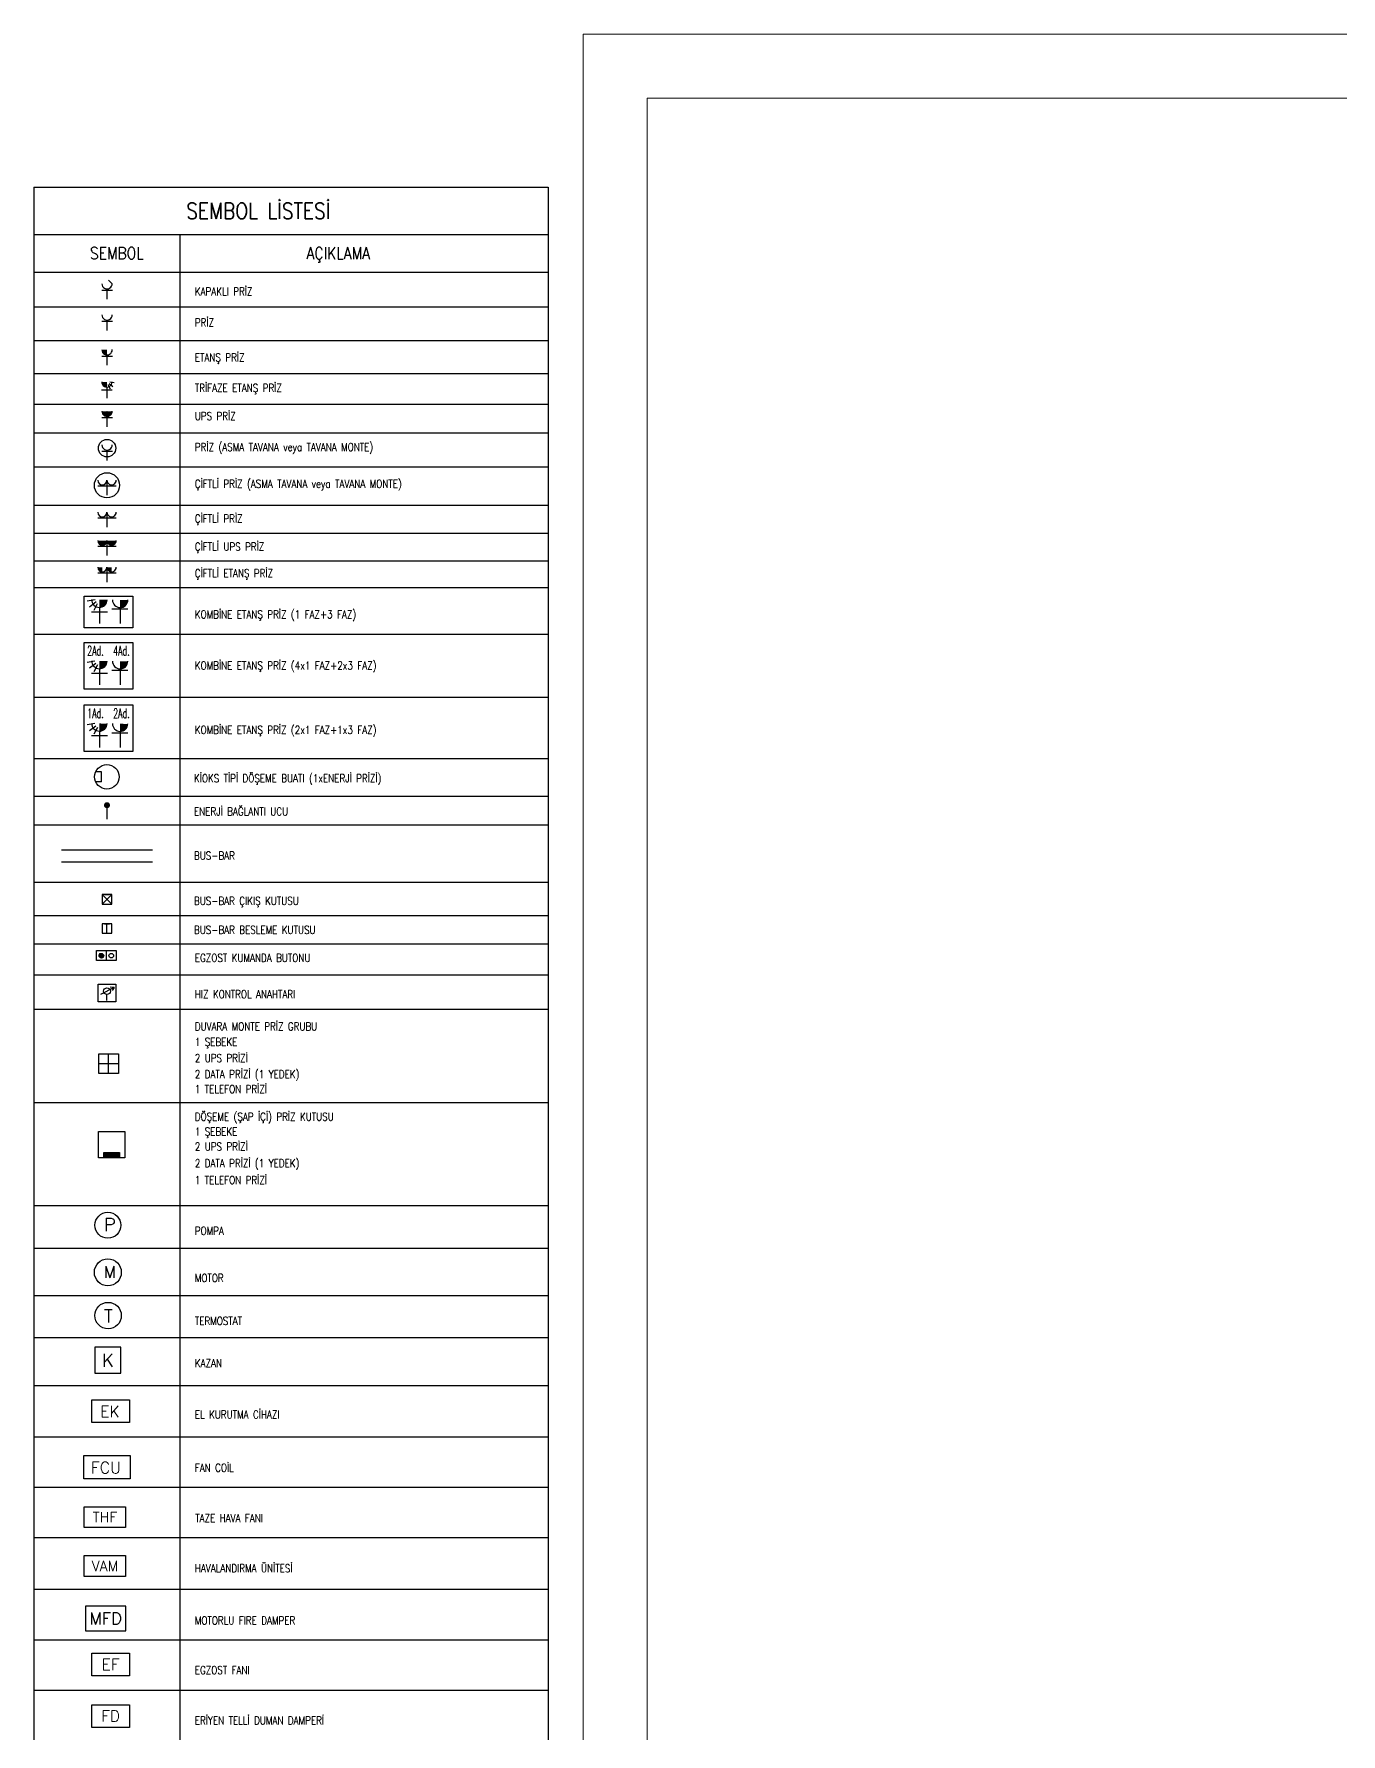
# Model space of a CAD drawing. Extents: x -1907 to 11890, y 0 to 8298.
# Drawn here: x -686 to 947, y 2081 to 4205 of the extents above; entities that cross this region are included whole.
import ezdxf
from ezdxf.enums import TextEntityAlignment as Align

# ---------------------------------------------------------------- set-up
doc = ezdxf.new("R2010")
doc.units = 0
doc.header["$MEASUREMENT"] = 0
for name, color, linetype, lineweight in [('40A', 9, 'Continuous', 9), ('E-BUSBAR', 7, 'Continuous', 30), ('E-DATA BAGLATI UCU', 7, 'Continuous', 30), ('E-DUVARA MONTE PRİZ KUTUSU', 7, 'Continuous', 30), ('E-DÖŞEME (ŞAP İÇİ) PRİZ KUTUSU', 7, 'Continuous', 30), ('E-EGZOST FANI', 7, 'Continuous', 30), ('E-EL KURUTMA CİHAZI', 7, 'Continuous', 30), ('E-ERİYEN TELLİ DUMAN DAMPERİ', 7, 'Continuous', 30), ('E-ETANŞ PRİZ', 7, 'Continuous', 30), ('E-FAN COİL', 7, 'Continuous', 30), ('E-HAVALANDIRMA ÜNİTESİ', 7, 'Continuous', 30), ('E-KABLO', 7, 'Continuous', 30), ('E-KAPAKLI PRİZ', 7, 'Continuous', 30), ('E-KAZAN', 7, 'Continuous', 30), ('E-KOMBİNE ETANŞ PRİZ (1 FAZ+3 FAZ)', 7, 'Continuous', 30), ('E-KOMBİNE ETANŞ PRİZ (1x1 FAZ+2x3 FAZ)', 7, 'Continuous', 30), ('E-KOMBİNE ETANŞ PRİZ (2x1 FAZ+4x3 FAZ)', 7, 'Continuous', 30), ('E-KUVVET', 7, 'Continuous', 30), ('E-MEKANIK', 3, 'Continuous', 30), ('E-MOTOR', 7, 'Continuous', 30), ('E-MOTORLU FIRE DAMPER', 7, 'Continuous', 30), ('E-POMPA', 7, 'Continuous', 30), ('E-PRİZ', 7, 'Continuous', 30), ('E-PRİZ (ASMA TAVANA MONTE)', 7, 'Continuous', 30), ('E-TAZE HAVA FANI', 7, 'Continuous', 30), ('E-TERMOSTAT', 7, 'Continuous', 30), ('E-TRİFAZE ETANŞ PRİZ', 7, 'Continuous', 30), ('E-UPS PRİZ', 7, 'Continuous', 30), ('E-YAZI', 7, 'Continuous', 30), ('E-ÇİFTLİ ETANŞ PRİZ', 7, 'Continuous', 30), ('E-ÇİFTLİ PRİZ', 7, 'Continuous', 30), ('E-ÇİFTLİ PRİZ (ASMA TAVANA MONTE)', 7, 'Continuous', 30), ('E-ÇİFTLİ UPS PRİZ', 7, 'Continuous', 30)]:
    doc.layers.add(name, color=color, linetype=linetype, lineweight=lineweight)
doc.styles.add('E-YAZI', font='txttw.shx')
doc.styles.add('ILGAZ', font='txttw.shx')

# ---------------------------------------------------------------- blocks, each defined once
blk = doc.blocks.new('10_DÖŞEME (ŞAP İÇİ) PRİZ KUTUSU')
at = {"layer": 'E-DÖŞEME (ŞAP İÇİ) PRİZ KUTUSU'}
blk.add_hatch(color=5, dxfattribs=at).paths.add_polyline_path([(0.73, 0.22), (0.73, 0.71), (-0.73, 0.71), (-0.73, 0.22)])
at = {"layer": 'E-DÖŞEME (ŞAP İÇİ) PRİZ KUTUSU', "color": 5}
for points in [[(1.22, 2.66), (1.22, 0.22), (-1.22, 0.22), (-1.22, 2.66)], [(0.73, 0.71), (0.73, 0.22), (-0.73, 0.22), (-0.73, 0.71)]]:
    blk.add_lwpolyline(points, close=True, dxfattribs=at)
blk = doc.blocks.new('10_DUVARA MONTE PRİZ KUTUSU')
at = {"layer": 'E-DUVARA MONTE PRİZ KUTUSU', "color": 4}
for p, q in [((24.5, 0), (-24.5, 0)), ((0, 24.5), (0, -24.5))]:
    blk.add_line(p, q, dxfattribs=at)
blk.add_lwpolyline([(-24.5, -24.5), (24.5, -24.5), (24.5, 24.5), (-24.5, 24.5)], close=True, dxfattribs=at)
blk = doc.blocks.new('KİOKS TİPİ ÇİNKÖ DÖKÜM BUAT ÇAP 130 150 mm')
at = {"layer": 'E-KUVVET', "color": 6}
for p, q in [((-8.9, 8), (-18.3, 8)), ((-8.9, -8.3), (-8.9, 8)), ((-8.9, -8.3), (-18.2, -8.3))]:
    blk.add_line(p, q, dxfattribs=at)
blk.add_circle((0, 0), 20, dxfattribs=at)
blk = doc.blocks.new('100_KAPAKLI PRİZ')
at = {"layer": 'E-KAPAKLI PRİZ', "color": 4}
for p, q in [((1.22, 3.6), (0.38, 4.44)), ((-1.22, 2.14), (1.28, 2.14)), ((0, 2.4), (0, 0))]:
    blk.add_line(p, q, dxfattribs=at)
blk.add_arc((0, 3.6), 1.2, 180.7551, 0.7551, dxfattribs=at)
blk = doc.blocks.new('100_PRİZ')
at = {"layer": 'E-PRİZ', "color": 4}
for p, q in [((-1.22, 2.14), (1.28, 2.14)), ((0, 2.4), (0, 0))]:
    blk.add_line(p, q, dxfattribs=at)
blk.add_arc((0, 3.6), 1.2, 180.7551, 0.7551, dxfattribs=at)
blk = doc.blocks.new('100_ETANŞ PRİZ')
at = {"layer": 'E-ETANŞ PRİZ', "color": 4}
for p, q in [((-1.22, 2.14), (1.28, 2.14)), ((0, 2.4), (0, 0))]:
    blk.add_line(p, q, dxfattribs=at)
at = {"layer": 'E-ETANŞ PRİZ', "color": 4, "const_width": 1.2}
blk.add_lwpolyline([(0.01, 3, -0.414214), (-0.6, 3.59)], format="xyb", dxfattribs=at)
at = {"layer": 'E-ETANŞ PRİZ', "color": 4}
blk.add_arc((0, 3.6), 1.2, 180.7551, 0.7551, dxfattribs=at)
blk = doc.blocks.new('100_TRİFAZE ETANŞ PRİZ')
at = {"layer": 'E-TRİFAZE ETANŞ PRİZ', "color": 4}
for p, q in [((1.22, 1.86), (-1.29, 1.86)), ((0, 2.54), (0, 0))]:
    blk.add_line(p, q, dxfattribs=at)
at = {"layer": 'E-TRİFAZE ETANŞ PRİZ', "color": 3}
for p, q in [((0.21, 3.17), (0.72, 2.16)), ((0.54, 3.34), (1.39, 2.67)), ((0.64, 3.76), (1.7, 3.6))]:
    blk.add_line(p, q, dxfattribs=at)
at = {"layer": 'E-TRİFAZE ETANŞ PRİZ', "color": 4, "const_width": 1.2}
blk.add_lwpolyline([(0, 3.14, -0.414214), (-0.61, 3.73)], format="xyb", dxfattribs=at)
at = {"layer": 'E-TRİFAZE ETANŞ PRİZ', "color": 4}
blk.add_arc((-0.01, 3.74), 1.2, 180.7551, 0.7551, dxfattribs=at)
blk = doc.blocks.new('100_UPS PRİZ')
at = {"layer": 'E-UPS PRİZ', "color": 4}
for p, q in [((-1.22, 2.14), (1.28, 2.14)), ((0, 2.4), (0, 0))]:
    blk.add_line(p, q, dxfattribs=at)
at = {"layer": 'E-UPS PRİZ', "color": 4, "const_width": 1.2}
blk.add_lwpolyline([(-0.6, 3.58, 0.97398), (0.6, 3.58, 0.97398)], format="xyb", dxfattribs=at)
at = {"layer": 'E-UPS PRİZ', "color": 4}
blk.add_arc((0, 3.6), 1.2, 180.7551, 0.7551, dxfattribs=at)
blk = doc.blocks.new('100_PRİZ (ASMA TAVANA MONTE)')
at = {"layer": 'E-PRİZ (ASMA TAVANA MONTE)', "color": 4}
for p, q in [((-1.22, 2.14), (1.28, 2.14)), ((0, 2.4), (0, 0))]:
    blk.add_line(p, q, dxfattribs=at)
at = {"layer": 'E-PRİZ (ASMA TAVANA MONTE)', "color": 3}
blk.add_circle((0.02, 2.85), 2.01, dxfattribs=at)
at = {"layer": 'E-PRİZ (ASMA TAVANA MONTE)', "color": 4}
blk.add_arc((0, 3.6), 1.2, 180.7551, 0.7551, dxfattribs=at)
blk = doc.blocks.new('100_ÇİFTLİ PRİZ')
at = {"layer": 'E-ÇİFTLİ PRİZ', "color": 4}
for p, q in [((-2.4, 2.43), (2.4, 2.43)), ((0, 3.86), (0, 0))]:
    blk.add_line(p, q, dxfattribs=at)
for centre, start, end in [((-1.2, 3.87), 179.6083, 359.6083), ((1.2, 3.87), 180.3917, 0.3917)]:
    blk.add_arc(centre, 1.2, start, end, dxfattribs=at)
blk = doc.blocks.new('100_ÇİFTLİ UPS PRİZ')
at = {"layer": 'E-ÇİFTLİ UPS PRİZ', "color": 4}
for p, q in [((-2.4, 2.43), (2.4, 2.43)), ((0, 3.86), (0, 0))]:
    blk.add_line(p, q, dxfattribs=at)
at = {"layer": 'E-ÇİFTLİ UPS PRİZ', "color": 4, "const_width": 1.2}
for points in [[(-1.8, 3.85, 0.97398), (-0.6, 3.85, 0.97398)], [(0.6, 3.85, 0.97398), (1.8, 3.85, 0.97398)]]:
    blk.add_lwpolyline(points, format="xyb", dxfattribs=at)
at = {"layer": 'E-ÇİFTLİ UPS PRİZ', "color": 4}
for centre, start, end in [((-1.2, 3.87), 179.6083, 359.6083), ((1.2, 3.87), 180.3917, 0.3917)]:
    blk.add_arc(centre, 1.2, start, end, dxfattribs=at)
blk = doc.blocks.new('100_ÇİFTLİ ETANŞ PRİZ 1')
at = {"layer": 'E-ÇİFTLİ ETANŞ PRİZ', "color": 4}
for p, q in [((-2.4, 2.43), (2.4, 2.43)), ((0, 3.86), (0, 0))]:
    blk.add_line(p, q, dxfattribs=at)
at = {"layer": 'E-ÇİFTLİ ETANŞ PRİZ', "color": 4, "const_width": 1.2}
for points in [[(-1.8, 3.85, 0.406513), (-1.2, 3.27, 0.406513)], [(0.6, 3.85, 0.410502), (1.21, 3.27, 0.410502)]]:
    blk.add_lwpolyline(points, format="xyb", dxfattribs=at)
at = {"layer": 'E-ÇİFTLİ ETANŞ PRİZ', "color": 4}
for centre, start, end in [((-1.2, 3.87), 179.6083, 359.6083), ((1.2, 3.87), 180.3917, 0.3917)]:
    blk.add_arc(centre, 1.2, start, end, dxfattribs=at)
blk = doc.blocks.new('100_KOMBİNE ETANŞ PRİZ (1 FAZ+3 FAZ)')
at = {"layer": 'E-KOMBİNE ETANŞ PRİZ (1 FAZ+3 FAZ)', "color": 3}
for p, q in [((-2.09, 4.35), (-3.35, 4.16)), ((-1.92, 4.04), (-2.95, 3.24)), ((-1.75, 3.72), (-2.28, 2.68))]:
    blk.add_line(p, q, dxfattribs=at)
at = {"layer": 'E-KOMBİNE ETANŞ PRİZ (1 FAZ+3 FAZ)', "color": 4}
for p, q in [((-1.42, 3.18), (-1.42, 0.64)), ((3.04, 2.88), (0.54, 2.88)), ((1.81, 3.15), (1.81, 0.64)), ((-2.64, 2.5), (-0.14, 2.5))]:
    blk.add_line(p, q, dxfattribs=at)
at = {"layer": 'E-KOMBİNE ETANŞ PRİZ (1 FAZ+3 FAZ)', "color": 3}
blk.add_lwpolyline([(-3.78, 4.93), (3.78, 4.93), (3.78, 0), (-3.78, 0)], close=True, dxfattribs=at)
at = {"layer": 'E-KOMBİNE ETANŞ PRİZ (1 FAZ+3 FAZ)', "color": 4, "const_width": 1.2}
for points in [[(-1.43, 3.78, 0.414214), (-0.82, 4.37)], [(1.81, 3.73, 0.414214), (2.42, 4.32)]]:
    blk.add_lwpolyline(points, format="xyb", dxfattribs=at)
at = {"layer": 'E-KOMBİNE ETANŞ PRİZ (1 FAZ+3 FAZ)', "color": 4}
for centre in [(-1.42, 4.38), (1.82, 4.35)]:
    blk.add_arc(centre, 1.2, 179.2449, 359.2449, dxfattribs=at)
blk = doc.blocks.new('100_POMPA')
at = {"layer": 'E-POMPA', "color": 4}
blk.add_circle((0, 0), 1.8, dxfattribs=at)
at = {"layer": 'E-POMPA', "color": 3, "style": 'E-YAZI'}
blk.add_text('P', height=1.8, dxfattribs=at).set_placement((-0.53, -0.8))
blk = doc.blocks.new('100_MOTOR')
at = {"layer": 'E-MOTOR', "color": 4}
blk.add_circle((0, 0), 1.87, dxfattribs=at)
at = {"layer": 'E-MOTOR', "color": 3, "linetype": 'Continuous', "style": 'ILGAZ'}
blk.add_text('M', height=1.62, dxfattribs=at).set_placement((-0.55, -0.78))
blk = doc.blocks.new('100_TERMOSTAT')
at = {"layer": 'E-TERMOSTAT', "color": 4, "linetype": 'Continuous'}
blk.add_circle((0, 0), 1.84, dxfattribs=at)
at = {"layer": 'E-TERMOSTAT', "color": 3, "linetype": 'Continuous', "style": 'E-YAZI'}
blk.add_text('T', height=1.8, dxfattribs=at).set_placement((-0.57, -0.95))
blk = doc.blocks.new('100_KAZAN')
at = {"layer": 'E-KAZAN', "color": 4}
blk.add_lwpolyline([(-1.8, 1.8), (-1.8, -1.8), (1.8, -1.8), (1.8, 1.8)], close=True, dxfattribs=at)
at = {"layer": 'E-KAZAN', "color": 3, "style": 'E-YAZI'}
blk.add_text('K', height=1.8, dxfattribs=at).set_placement((0, 0), align=Align.MIDDLE_CENTER)
blk = doc.blocks.new('100_EL KURUTMA CİHAZI')
at = {"layer": 'E-EL KURUTMA CİHAZI', "color": 4}
for p, q in [((-2.35, 2.83), (2.35, 2.83)), ((-2.35, 0), (-2.35, 2.83)), ((2.35, 2.83), (2.35, 0)), ((2.35, 0), (-2.35, 0))]:
    blk.add_line(p, q, dxfattribs=at)
at = {"layer": 'E-EL KURUTMA CİHAZI', "color": 3, "style": 'E-YAZI'}
blk.add_text('EK', height=1.4, dxfattribs=at).set_placement((-1.28, 0.68))
blk = doc.blocks.new('100_FAN COİL')
at = {"layer": 'E-FAN COİL', "color": 4}
blk.add_lwpolyline([(-3.62, 0), (-3.62, 3.65), (3.62, 3.65), (3.62, 0)], close=True, dxfattribs=at)
at = {"layer": 'E-FAN COİL', "color": 3, "style": 'E-YAZI'}
blk.add_text('FCU', height=1.8, dxfattribs=at).set_placement((-2.5, 0.87))
blk = doc.blocks.new('100_TAZE HAVA FANI')
at = {"layer": 'E-TAZE HAVA FANI', "color": 4}
blk.add_lwpolyline([(-3.22, 0), (-3.22, 3.25), (3.22, 3.25), (3.22, 0)], close=True, dxfattribs=at)
at = {"layer": 'E-TAZE HAVA FANI', "color": 3, "style": 'E-YAZI'}
blk.add_text('THF', height=1.6, dxfattribs=at).set_placement((0, 1.62), align=Align.MIDDLE_CENTER)
blk = doc.blocks.new('100_HAVALANDIRMA ÜNİTESİ')
at = {"layer": 'E-HAVALANDIRMA ÜNİTESİ', "color": 4}
for p, q in [((-3.22, 0), (-3.22, 3.25)), ((-3.22, 3.25), (3.22, 3.25)), ((3.22, 3.25), (3.22, 0)), ((3.22, 0), (-3.22, 0))]:
    blk.add_line(p, q, dxfattribs=at)
at = {"layer": 'E-HAVALANDIRMA ÜNİTESİ', "color": 3, "style": 'E-YAZI'}
blk.add_text('VAM', height=1.6, dxfattribs=at).set_placement((0, 1.62), align=Align.MIDDLE_CENTER)
blk = doc.blocks.new('100_MOTORLU FIRE DAMPER')
at = {"layer": 'E-MOTORLU FIRE DAMPER', "color": 4}
blk.add_lwpolyline([(-2.53, 0), (2.53, 0), (2.53, 3.05), (-2.53, 3.05)], close=True, dxfattribs=at)
at = {"layer": 'E-MOTORLU FIRE DAMPER', "color": 3, "style": 'E-YAZI'}
blk.add_text('MFD', height=1.505, dxfattribs=at).set_placement((0, 1.53), align=Align.MIDDLE_CENTER)
blk = doc.blocks.new('100_EGZOST FANI')
at = {"layer": 'E-EGZOST FANI', "color": 4}
for p, q in [((-2.35, 2.83), (2.35, 2.83)), ((-2.35, 0), (-2.35, 2.83)), ((2.35, 2.83), (2.35, 0)), ((2.35, 0), (-2.35, 0))]:
    blk.add_line(p, q, dxfattribs=at)
at = {"layer": 'E-EGZOST FANI', "color": 3, "style": 'E-YAZI'}
blk.add_text('EF', height=1.4, dxfattribs=at).set_placement((0, 1.42), align=Align.MIDDLE_CENTER)
blk = doc.blocks.new('100_ERİYEN TELLİ DUMAN DAMPERİ')
at = {"layer": 'E-ERİYEN TELLİ DUMAN DAMPERİ', "color": 4}
blk.add_lwpolyline([(-2.35, 2.83), (2.35, 2.83), (2.35, 0), (-2.35, 0)], close=True, dxfattribs=at)
at = {"layer": 'E-ERİYEN TELLİ DUMAN DAMPERİ', "color": 3, "style": 'E-YAZI'}
blk.add_text('FD', height=1.4, dxfattribs=at).set_placement((0, 1.42), align=Align.MIDDLE_CENTER)
blk = doc.blocks.new('E-KOMBİNE ETANŞ PRİZ (2x1 FAZ+4x3 FAZ)')
at = {"layer": 'E-KOMBİNE ETANŞ PRİZ (2x1 FAZ+4x3 FAZ)', "color": 3}
for p, q in [((-33.8, 69.6), (-53.6, 66.6)), ((-31.9, 63.7), (-47.2, 51.8)), ((-27.7, 60), (-36.5, 42.9))]:
    blk.add_line(p, q, dxfattribs=at)
at = {"layer": 'E-KOMBİNE ETANŞ PRİZ (2x1 FAZ+4x3 FAZ)', "color": 4}
for p, q in [((-22.8, 50.8), (-22.8, 10.2)), ((48.6, 46.1), (8.6, 46.1)), ((28.9, 50.3), (28.9, 10.2)), ((-42.2, 39.9), (-2.2, 39.9))]:
    blk.add_line(p, q, dxfattribs=at)
at = {"layer": 'E-KOMBİNE ETANŞ PRİZ (2x1 FAZ+4x3 FAZ)', "color": 3}
blk.add_lwpolyline([(-60.6, 116.2), (60.6, 116.2), (60.6, 0), (-60.6, 0)], close=True, dxfattribs=at)
at = {"layer": 'E-KOMBİNE ETANŞ PRİZ (2x1 FAZ+4x3 FAZ)', "color": 4, "const_width": 19.2}
for points in [[(-22.8, 60.4, 0.414214), (-13.1, 69.9)], [(28.9, 59.7, 0.414214), (38.7, 69.1)]]:
    blk.add_lwpolyline(points, format="xyb", dxfattribs=at)
at = {"layer": 'E-KOMBİNE ETANŞ PRİZ (2x1 FAZ+4x3 FAZ)', "color": 4}
for centre in [(-22.7, 70), (29.1, 69.5)]:
    blk.add_arc(centre, 19.2, 179.2449, 359.2449, dxfattribs=at)
at = {"layer": 'E-KOMBİNE ETANŞ PRİZ (2x1 FAZ+4x3 FAZ)', "color": 1, "style": 'E-YAZI', "width": 0.6}
for s, p in [('2Ad.', (-53.3, 83.6)), ('4Ad.', (11.6, 83.6))]:
    blk.add_text(s, height=24, dxfattribs=at).set_placement(p)
blk = doc.blocks.new('E-KOMBİNE ETANŞ PRİZ (1x1 FAZ+2x3 FAZ)')
at = {"layer": 'E-KOMBİNE ETANŞ PRİZ (1x1 FAZ+2x3 FAZ)', "color": 3}
for p, q in [((-33.8, 69.6), (-53.6, 66.6)), ((-31.9, 63.7), (-47.2, 51.8)), ((-27.7, 60), (-36.5, 42.9))]:
    blk.add_line(p, q, dxfattribs=at)
at = {"layer": 'E-KOMBİNE ETANŞ PRİZ (1x1 FAZ+2x3 FAZ)', "color": 4}
for p, q in [((-22.8, 50.8), (-22.8, 10.2)), ((48.6, 46.1), (8.6, 46.1)), ((28.9, 50.3), (28.9, 10.2)), ((-42.2, 39.9), (-2.2, 39.9))]:
    blk.add_line(p, q, dxfattribs=at)
at = {"layer": 'E-KOMBİNE ETANŞ PRİZ (1x1 FAZ+2x3 FAZ)', "color": 3}
blk.add_lwpolyline([(-60.6, 116.2), (60.6, 116.2), (60.6, 0), (-60.6, 0)], close=True, dxfattribs=at)
at = {"layer": 'E-KOMBİNE ETANŞ PRİZ (1x1 FAZ+2x3 FAZ)', "color": 4, "const_width": 19.2}
for points in [[(-22.8, 60.4, 0.414214), (-13.1, 69.9)], [(28.9, 59.7, 0.414214), (38.7, 69.1)]]:
    blk.add_lwpolyline(points, format="xyb", dxfattribs=at)
at = {"layer": 'E-KOMBİNE ETANŞ PRİZ (1x1 FAZ+2x3 FAZ)', "color": 4}
for centre in [(-22.7, 70), (29.1, 69.5)]:
    blk.add_arc(centre, 19.2, 179.2449, 359.2449, dxfattribs=at)
at = {"layer": 'E-KOMBİNE ETANŞ PRİZ (1x1 FAZ+2x3 FAZ)', "color": 1, "style": 'E-YAZI', "width": 0.6}
for s, p in [('1Ad.', (-53.3, 83.6)), ('2Ad.', (11.6, 83.6))]:
    blk.add_text(s, height=24, dxfattribs=at).set_placement(p)
blk = doc.blocks.new('ÇİFTLİ PRİZ (ASMA TAVANA MONTE)')
at = {"layer": 'E-ÇİFTLİ PRİZ (ASMA TAVANA MONTE)', "color": 4}
for p, q in [((0, 73.2), (0, 11.4)), ((-38.4, 50.2), (38.4, 50.2))]:
    blk.add_line(p, q, dxfattribs=at)
at = {"layer": 'E-ÇİFTLİ PRİZ (ASMA TAVANA MONTE)', "color": 3}
blk.add_circle((0, 52.4), 52.4, dxfattribs=at)
at = {"layer": 'E-ÇİFTLİ PRİZ (ASMA TAVANA MONTE)', "color": 4}
for centre, start, end in [((-19.2, 73.4), 179.60828, 359.60828), ((19.2, 73.4), 180.39172, 0.39172)]:
    blk.add_arc(centre, 19.2, start, end, dxfattribs=at)
blk = doc.blocks.new('BESLEME KUTUSU')
at = {"layer": 'E-BUSBAR', "color": 5}
blk.add_line((-7.5, 30), (7.5, 30), dxfattribs=at)
blk.add_line((-7.5, 30), (7.5, 30), dxfattribs=at)
at = {"layer": 'E-BUSBAR'}
blk.add_line((0, 0), (0, 30), dxfattribs=at)
at = {"layer": 'E-BUSBAR', "color": 5}
blk.add_lwpolyline([(-15, 0), (15, 0), (15, 30), (-15, 30)], close=True, dxfattribs=at)
blk = doc.blocks.new('BUTON')
at = {"layer": 'E-KABLO'}
h = blk.add_hatch(dxfattribs=at)
h.set_pattern_fill('ANSI31', color=3, scale=0.72)
h.set_pattern_definition([(45, (-42140.02699, -1158.77338), (-0.0636396103, 0.0636396103), [])])
edge = h.paths.add_edge_path()
edge.add_arc((-15.5, 19.5), 7.2, 0, 360)
at = {"layer": 'E-KABLO', "color": 4}
blk.add_line((0, 35.1), (0, 3.9), dxfattribs=at)
blk.add_lwpolyline([(-30.9, 3.9), (-30.9, 35.1), (30.9, 35.1), (30.9, 3.9)], close=True, dxfattribs=at)
at = {"layer": 'E-KABLO', "color": 3}
for centre in [(-15.5, 19.5), (15.5, 19.5)]:
    blk.add_circle(centre, 7.2, dxfattribs=at)
blk = doc.blocks.new('BUSBAR ÇIKIŞ')
at = {"layer": 'E-BUSBAR'}
for p, q in [((-15, 30), (15, 0)), ((-15, 0), (15, 30))]:
    blk.add_line(p, q, dxfattribs=at)
at = {"layer": 'E-BUSBAR', "color": 5}
blk.add_line((-7.5, 30), (7.5, 30), dxfattribs=at)
blk.add_line((-7.5, 30), (7.5, 30), dxfattribs=at)
blk.add_lwpolyline([(-15, 0), (15, 0), (15, 30), (-15, 30)], close=True, dxfattribs=at)
blk = doc.blocks.new('HIZ AYAR ANAHTARI')
at = {"layer": 'E-MEKANIK', "color": 7}
for p, q in [((-28, 56), (28, 56)), ((-28, 0), (-28, 56)), ((28, 56), (28, 0)), ((28, 0), (-28, 0))]:
    blk.add_line(p, q, dxfattribs=at)
at = {"layer": 'E-MEKANIK', "color": 4}
for p, q in [((22.2, 45.5), (-20.8, 22.8)), ((0, 4.9), (0, 23.2)), ((22.2, 45.5), (10.1, 45.9)), ((22.2, 45.5), (15.7, 35.3))]:
    blk.add_line(p, q, dxfattribs=at)
blk.add_circle((0, 33.8), 10.6, dxfattribs=at)

msp = doc.modelspace()

# ---------------------------------------------------------------- linework, layer by layer
at = {"layer": '40A'}
for points in [[(5945, 4205), (0, 4205), (0, 0), (5945, 0)], [(5405.06, 80), (80, 80), (80, 4125), (5405.06, 4125)]]:
    msp.add_lwpolyline(points, close=True, dxfattribs=at)
at = {"layer": 'E-BUSBAR', "color": 3}
for p, q in [((-538.37, 3185.38), (-651.89, 3185.38)), ((-538.37, 3185.38), (-651.89, 3185.38)), ((-538.37, 3170.38), (-651.89, 3170.38)), ((-538.37, 3170.38), (-651.89, 3170.38))]:
    msp.add_line(p, q, dxfattribs=at)
at = {"layer": 'E-DATA BAGLATI UCU', "color": 4}
msp.add_line((-595.02, 3241.52), (-595.02, 3224.25), dxfattribs=at)
at = {"layer": 'E-DATA BAGLATI UCU', "color": 4, "const_width": 3.75}
msp.add_lwpolyline([(-596.9, 3241.52, -1), (-593.15, 3241.52, -1)], format="xyb", close=True, dxfattribs=at)
at = {"layer": 'E-YAZI', "color": 4}
for p, q in [((-686.21, 4013.44), (-686.21, 1372.72)), ((-686.21, 4013.44), (-43.88, 4013.44)), ((-43.88, 4013.44), (-43.88, 1372.72)), ((-686.21, 3954.53), (-43.88, 3954.53)), ((-686.21, 3907.47), (-43.88, 3907.47))]:
    msp.add_line(p, q, dxfattribs=at)
at = {"layer": 'E-YAZI', "color": 7}
for p, q in [((-503.94, 3954.36), (-503.94, 1372.72)), ((-686.21, 3864.31), (-43.88, 3864.31)), ((-686.21, 3821.91), (-43.88, 3821.91)), ((-686.21, 3780.66), (-43.88, 3780.66)), ((-43.88, 3742.09), (-686.21, 3742.09)), ((-43.88, 3706.23), (-686.21, 3706.23)), ((-686.21, 3664.43), (-43.88, 3664.43)), ((-686.21, 3616.35), (-43.88, 3616.35)), ((-43.88, 3580.76), (-686.21, 3580.76)), ((-43.88, 3546.39), (-686.21, 3546.39)), ((-43.88, 3513.16), (-686.21, 3513.16)), ((-43.88, 3454.6), (-686.21, 3454.6)), ((-43.88, 3376.2), (-686.21, 3376.2)), ((-43.88, 3299.25), (-686.21, 3299.25)), ((-43.88, 3299.25), (-686.21, 3299.25)), ((-43.88, 3252.28), (-686.21, 3252.28)), ((-43.88, 3216.6), (-686.21, 3216.6)), ((-43.88, 3216.6), (-686.21, 3216.6)), ((-43.88, 3145.1), (-686.21, 3145.1)), ((-43.88, 3103.35), (-686.21, 3103.35)), ((-43.88, 3068.01), (-686.21, 3068.01)), ((-43.88, 3029.01), (-686.21, 3029.01)), ((-43.88, 2986.42), (-686.21, 2986.42)), ((-43.88, 2869.81), (-686.21, 2869.81)), ((-43.88, 2741.06), (-686.21, 2741.06)), ((-43.88, 2687.58), (-686.21, 2687.58)), ((-43.88, 2628.72), (-686.21, 2628.72)), ((-43.88, 2576.02), (-686.21, 2576.02)), ((-686.21, 2516.48), (-43.88, 2516.48)), ((-43.88, 2261.5), (-686.21, 2261.5))]:
    msp.add_line(p, q, dxfattribs=at)
at = {"layer": 'E-YAZI', "color": 7, "linetype": 'Continuous'}
for p, q in [((-686.21, 2452.32), (-43.88, 2452.32)), ((-686.21, 2389.43), (-43.88, 2389.43)), ((-686.21, 2326.54), (-43.88, 2326.54)), ((-686.21, 2198.61), (-43.88, 2198.61)), ((-686.21, 2135.72), (-43.88, 2135.72))]:
    msp.add_line(p, q, dxfattribs=at)

# ---------------------------------------------------------------- block references
at = {"layer": 'E-BUSBAR', "color": 1, "xscale": 0.4, "yscale": 0.4, "zscale": 0.4}
msp.add_blockref('BESLEME KUTUSU', (-595.02, 3081.47), dxfattribs=at)
at = {"layer": 'E-DUVARA MONTE PRİZ KUTUSU', "color": 3, "xscale": -0.5, "yscale": 0.5, "zscale": 0.5, "rotation": 180}
msp.add_blockref('10_DUVARA MONTE PRİZ KUTUSU', (-593.01, 2918.55), dxfattribs=at)
at = {"layer": 'E-DÖŞEME (ŞAP İÇİ) PRİZ KUTUSU', "xscale": 13.48039215686274, "yscale": 13.48039215686274, "zscale": 13.48039215686274}
msp.add_blockref('10_DÖŞEME (ŞAP İÇİ) PRİZ KUTUSU', (-589.3, 2798.11), dxfattribs=at)
at = {"layer": 'E-EGZOST FANI', "xscale": 10, "yscale": 10, "zscale": 10}
msp.add_blockref('100_EGZOST FANI', (-590.5, 2153.78), dxfattribs=at)
at = {"layer": 'E-EL KURUTMA CİHAZI', "xscale": 10, "yscale": 10, "zscale": 10}
msp.add_blockref('100_EL KURUTMA CİHAZI', (-590.5, 2470.17), dxfattribs=at)
at = {"layer": 'E-ERİYEN TELLİ DUMAN DAMPERİ', "xscale": 10, "yscale": 10, "zscale": 10}
msp.add_blockref('100_ERİYEN TELLİ DUMAN DAMPERİ', (-590.5, 2089.41), dxfattribs=at)
at = {"layer": 'E-ETANŞ PRİZ', "xscale": 5.399999999999999, "yscale": 5.399999999999999, "zscale": 5.399999999999999}
msp.add_blockref('100_ETANŞ PRİZ', (-595.02, 3791.11), dxfattribs=at)
at = {"layer": 'E-FAN COİL', "xscale": 8, "yscale": 8, "zscale": 8}
msp.add_blockref('100_FAN COİL', (-595.2, 2399.76), dxfattribs=at)
at = {"layer": 'E-HAVALANDIRMA ÜNİTESİ', "xscale": 8, "yscale": 8, "zscale": 8}
msp.add_blockref('100_HAVALANDIRMA ÜNİTESİ', (-597.57, 2278.04), dxfattribs=at)
at = {"layer": 'E-KABLO', "color": 6, "xscale": 0.4, "yscale": 0.4, "zscale": 0.4}
for name, p in [('BUSBAR ÇIKIŞ', (-595.02, 3117.83)), ('BUTON', (-595.85, 3045.75)), ('HIZ AYAR ANAHTARI', (-595.02, 2995.7))]:
    msp.add_blockref(name, p, dxfattribs=at)
at = {"layer": 'E-KAPAKLI PRİZ', "xscale": 5.399999999999999, "yscale": 5.399999999999999, "zscale": 5.399999999999999}
msp.add_blockref('100_KAPAKLI PRİZ', (-595.02, 3873.61), dxfattribs=at)
at = {"layer": 'E-KAZAN', "xscale": 9, "yscale": 9, "zscale": 9}
msp.add_blockref('100_KAZAN', (-593.95, 2548.06), dxfattribs=at)
at = {"layer": 'E-KOMBİNE ETANŞ PRİZ (1 FAZ+3 FAZ)', "xscale": 8, "yscale": 8, "zscale": 8}
msp.add_blockref('100_KOMBİNE ETANŞ PRİZ (1 FAZ+3 FAZ)', (-593.13, 3463.2), dxfattribs=at)
at = {"layer": 'E-KOMBİNE ETANŞ PRİZ (1x1 FAZ+2x3 FAZ)', "color": 3, "xscale": 0.5, "yscale": 0.5, "zscale": 0.5}
msp.add_blockref('E-KOMBİNE ETANŞ PRİZ (1x1 FAZ+2x3 FAZ)', (-593.13, 3308.6), dxfattribs=at)
at = {"layer": 'E-KOMBİNE ETANŞ PRİZ (2x1 FAZ+4x3 FAZ)', "color": 3, "xscale": 0.5, "yscale": 0.5, "zscale": 0.5}
msp.add_blockref('E-KOMBİNE ETANŞ PRİZ (2x1 FAZ+4x3 FAZ)', (-593.13, 3386.68), dxfattribs=at)
at = {"layer": 'E-KUVVET', "xscale": 0.7650000000000001, "yscale": 0.7650000000000001, "zscale": 0.7650000000000001}
msp.add_blockref('KİOKS TİPİ ÇİNKÖ DÖKÜM BUAT ÇAP 130 150 mm', (-595.19, 3276.95), dxfattribs=at)
at = {"layer": 'E-MOTOR', "xscale": 9, "yscale": 9, "zscale": 9}
for name, p in [('100_MOTOR', (-593.95, 2657.85)), ('100_TERMOSTAT', (-593.68, 2603.83))]:
    msp.add_blockref(name, p, dxfattribs=at)
at = {"layer": 'E-MOTORLU FIRE DAMPER', "xscale": 10, "yscale": 10, "zscale": 10}
msp.add_blockref('100_MOTORLU FIRE DAMPER', (-596.73, 2210.16), dxfattribs=at)
at = {"layer": 'E-POMPA', "xscale": 9, "yscale": 9, "zscale": 9}
msp.add_blockref('100_POMPA', (-593.95, 2716.71), dxfattribs=at)
at = {"layer": 'E-PRİZ', "xscale": 5.399999999999999, "yscale": 5.399999999999999, "zscale": 5.399999999999999}
msp.add_blockref('100_PRİZ', (-595.02, 3834.64), dxfattribs=at)
at = {"layer": 'E-PRİZ (ASMA TAVANA MONTE)', "xscale": 5.399999999999999, "yscale": 5.399999999999999, "zscale": 5.399999999999999}
msp.add_blockref('100_PRİZ (ASMA TAVANA MONTE)', (-595.02, 3672.18), dxfattribs=at)
at = {"layer": 'E-TAZE HAVA FANI', "xscale": 8, "yscale": 8, "zscale": 8}
msp.add_blockref('100_TAZE HAVA FANI', (-597.57, 2339.08), dxfattribs=at)
at = {"layer": 'E-TRİFAZE ETANŞ PRİZ', "xscale": 5.399999999999999, "yscale": 5.399999999999999, "zscale": 5.399999999999999}
msp.add_blockref('100_TRİFAZE ETANŞ PRİZ', (-595.07, 3750.16), dxfattribs=at)
at = {"layer": 'E-UPS PRİZ', "xscale": 5.399999999999999, "yscale": 5.399999999999999, "zscale": 5.399999999999999}
msp.add_blockref('100_UPS PRİZ', (-595.02, 3714.38), dxfattribs=at)
at = {"layer": 'E-ÇİFTLİ ETANŞ PRİZ', "xscale": 4.799999999999999, "yscale": 4.799999999999999, "zscale": 4.799999999999999}
msp.add_blockref('100_ÇİFTLİ ETANŞ PRİZ 1', (-595.02, 3520.15), dxfattribs=at)
at = {"layer": 'E-ÇİFTLİ PRİZ', "xscale": 4.799999999999999, "yscale": 4.799999999999999, "zscale": 4.799999999999999}
msp.add_blockref('100_ÇİFTLİ PRİZ', (-595.02, 3588.91), dxfattribs=at)
at = {"layer": 'E-ÇİFTLİ PRİZ (ASMA TAVANA MONTE)', "color": 3, "xscale": 0.3, "yscale": 0.3, "zscale": 0.3}
msp.add_blockref('ÇİFTLİ PRİZ (ASMA TAVANA MONTE)', (-595.02, 3625.45), dxfattribs=at)
at = {"layer": 'E-ÇİFTLİ UPS PRİZ', "xscale": 4.799999999999999, "yscale": 4.799999999999999, "zscale": 4.799999999999999}
msp.add_blockref('100_ÇİFTLİ UPS PRİZ', (-595.02, 3553.49), dxfattribs=at)

# ---------------------------------------------------------------- texts
at = {"layer": 'E-YAZI', "color": 4, "style": 'E-YAZI', "width": 0.85}
for s, height, p in [('SEMBOL LİSTESİ', 20, (-405.94, 3983.98)), ('SEMBOL', 15, (-582.74, 3931.14)), ('AÇIKLAMA', 15, (-306.11, 3931.14))]:
    msp.add_text(s, height=height, dxfattribs=at).set_placement(p, align=Align.MIDDLE_CENTER)
at = {"layer": 'E-YAZI', "color": 3, "style": 'E-YAZI', "width": 0.8}
for s, p in [('KAPAKLI PRİZ', (-485.27, 3878.46)), ('PRİZ', (-485.27, 3839.49)), ('ETANŞ PRİZ', (-485.27, 3795.95)), ('TRİFAZE ETANŞ PRİZ', (-485.27, 3757.77)), ('UPS PRİZ', (-485.27, 3722.6)), ('PRİZ (ASMA TAVANA veya TAVANA MONTE)', (-485.27, 3684)), ('ÇİFTLİ PRİZ (ASMA TAVANA veya TAVANA MONTE)', (-485.27, 3637.98)), ('ÇİFTLİ PRİZ', (-485.27, 3594.55)), ('ÇİFTLİ UPS PRİZ', (-485.27, 3559.51)), ('ÇİFTLİ ETANŞ PRİZ', (-485.27, 3526.28)), ('KOMBİNE ETANŞ PRİZ (1 FAZ+3 FAZ)', (-485.27, 3474.95)), ('KOMBİNE ETANŞ PRİZ (4x1 FAZ+2x3 FAZ)', (-485.27, 3410.98)), ('KOMBİNE ETANŞ PRİZ (2x1 FAZ+1x3 FAZ)', (-485.27, 3330.62)), ('KİOKS TİPİ DÖŞEME BUATI (1xENERJİ PRİZİ)', (-486.35, 3270.13)), ('ENERJİ BAĞLANTI UCU', (-486.35, 3228.67)), ('BUS-BAR', (-486.35, 3173.48)), ('BUS-BAR ÇIKIŞ KUTUSU', (-486.35, 3116.9)), ('BUS-BAR BESLEME KUTUSU', (-486.35, 3080.73)), ('EGZOST KUMANDA BUTONU', (-485.27, 3045.77)), ('HIZ KONTROL ANAHTARI', (-485.27, 3000.39)), ('DUVARA MONTE PRİZ GRUBU', (-485.27, 2960.12)), ('2 UPS PRİZİ', (-485.27, 2920.58)), ('1 ŞEBEKE', (-485.27, 2940.73)), ('2 DATA PRİZİ (1 YEDEK)', (-485.27, 2900.43)), ('1 TELEFON PRİZİ', (-485.27, 2881.79)), ('DÖŞEME (ŞAP İÇİ) PRİZ KUTUSU', (-485.27, 2847.34)), ('1 ŞEBEKE', (-485.27, 2828.7)), ('2 UPS PRİZİ', (-485.27, 2810.07)), ('2 DATA PRİZİ (1 YEDEK)', (-485.27, 2789.16)), ('1 TELEFON PRİZİ', (-485.27, 2768.25)), ('POMPA', (-485.27, 2704.72)), ('MOTOR', (-485.27, 2645.86)), ('TERMOSTAT', (-485.27, 2592.19)), ('KAZAN', (-485.27, 2539.49)), ('EL KURUTMA CİHAZI', (-485.31, 2475.25)), ('FAN COİL', (-485.27, 2408.76)), ('TAZE HAVA FANI', (-484.8, 2345.87)), ('HAVALANDIRMA ÜNİTESİ', (-485.27, 2283.12)), ('MOTORLU FIRE DAMPER', (-485.27, 2217.95)), ('EGZOST FANI', (-485.31, 2155.95)), ('ERİYEN TELLİ DUMAN DAMPERİ', (-485.31, 2093.06))]:
    msp.add_text(s, height=10, dxfattribs=at).set_placement(p)

doc.saveas('drawing.dxf')
